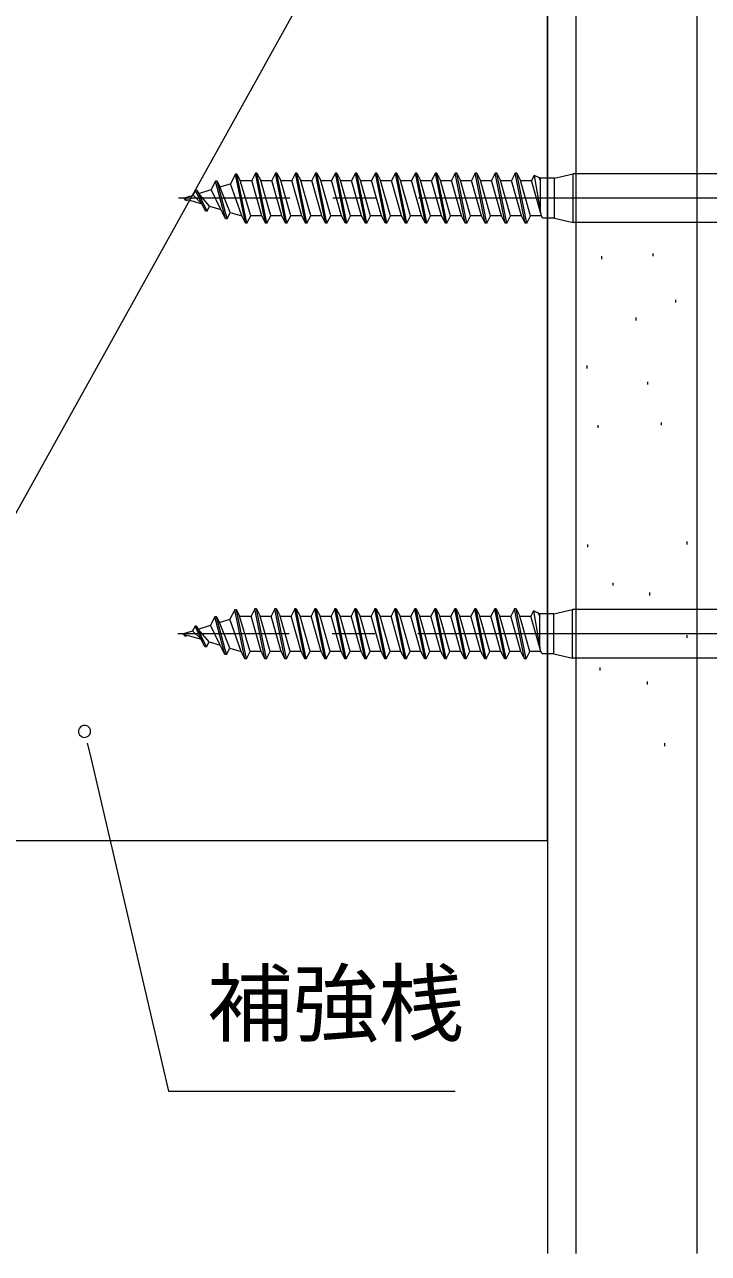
# Model space of a CAD drawing. Units: millimetres, scale not verified. Extents: x -1262 to -212, y -891 to 694.
# Drawn here: x -1122.7 to -1074.7, y -784.6 to -698.6 of the extents above; entities that cross this region are included whole.
import ezdxf
from ezdxf.enums import TextEntityAlignment as Align

# ---------------------------------------------------------------- set-up
doc = ezdxf.new("R2010")
doc.units = ezdxf.units.MM
doc.header["$LTSCALE"] = 3
doc.linetypes.add('CHAIN2', pattern=[12, 9, -1, 1, -1])
for name, color, linetype, lineweight in [('0-5_YSS_K', 3, 'Continuous', 9), ('0-6_YKK_13', 4, 'Continuous', 9), ('0-7_YKK_D', 6, 'Continuous', 9)]:
    doc.layers.add(name, color=color, linetype=linetype, lineweight=lineweight)
doc.styles.add('ＭＳ ゴシック', font='')
doc.styles.get('ＭＳ ゴシック').set_extended_font_data('MS Gothic')

msp = doc.modelspace()

# ---------------------------------------------------------------- linework, layer by layer
at = {"layer": '0-5_YSS_K'}
for p, q in [((-1086.022, -644.054), (-1086.022, -784.62)), ((-1084.022, -644.054), (-1084.022, -784.62)), ((-1075.522, -784.62), (-1075.522, -644.054)), ((-1086.022, -665.731), (-1136.022, -755.731)), ((-1082.23, -714.796), (-1082.23, -714.995)), ((-1078.627, -714.606), (-1078.627, -714.806)), ((-1077.043, -717.848), (-1077.043, -718.047)), ((-1079.826, -719.098), (-1079.826, -719.297)), ((-1083.245, -722.451), (-1083.245, -722.65)), ((-1079.007, -723.589), (-1079.007, -723.789)), ((-1082.486, -726.626), (-1082.486, -726.825)), ((-1078.058, -726.436), (-1078.058, -726.635)), ((-1083.199, -734.977), (-1083.199, -735.176)), ((-1076.24, -734.777), (-1076.24, -734.977)), ((-1081.427, -737.659), (-1081.427, -737.859)), ((-1078.865, -738.355), (-1078.865, -738.555)), ((-1076.24, -741.328), (-1076.24, -741.528)), ((-1082.345, -743.606), (-1082.345, -743.805)), ((-1079.024, -744.586), (-1079.024, -744.786)), ((-1077.824, -748.899), (-1077.824, -749.098)), ((-1086.022, -755.731), (-1136.022, -755.731))]:
    msp.add_line(p, q, dxfattribs=at)
msp.add_lwpolyline([(-1086.022, -755.731), (-1086.022, -665.731), (-1136.022, -665.731), (-1136.022, -755.731)], dxfattribs=at)
at = {"layer": '0-6_YKK_13'}
for p, q in [((-1109.272, -709.551), (-1109.577, -710.137)), ((-1109.172, -709.551), (-1109.272, -709.551)), ((-1108.572, -712.181), (-1109.272, -709.551)), ((-1109.172, -709.551), (-1108.965, -709.95)), ((-1108.472, -712.181), (-1109.172, -709.551)), ((-1108.965, -709.95), (-1108.221, -709.722)), ((-1107.872, -709.051), (-1108.221, -709.722)), ((-1107.432, -711.982), (-1108.221, -709.722)), ((-1107.772, -709.051), (-1107.872, -709.051)), ((-1107.172, -712.481), (-1107.872, -709.051)), ((-1107.072, -712.481), (-1107.772, -709.051)), ((-1106.807, -711.971), (-1107.543, -709.491)), ((-1106.472, -708.981), (-1106.738, -709.491)), ((-1106.038, -711.971), (-1106.738, -709.491)), ((-1105.772, -712.481), (-1106.472, -708.981)), ((-1106.372, -708.981), (-1106.472, -708.981)), ((-1105.672, -712.481), (-1106.372, -708.981)), ((-1105.407, -711.971), (-1106.107, -709.491)), ((-1105.072, -708.981), (-1105.338, -709.491)), ((-1104.638, -711.971), (-1105.338, -709.491)), ((-1104.372, -712.481), (-1105.072, -708.981)), ((-1104.972, -708.981), (-1105.072, -708.981)), ((-1104.272, -712.481), (-1104.972, -708.981)), ((-1104.007, -711.971), (-1104.707, -709.491)), ((-1103.672, -708.981), (-1103.938, -709.491)), ((-1103.238, -711.971), (-1103.938, -709.491)), ((-1102.972, -712.481), (-1103.672, -708.981)), ((-1103.572, -708.981), (-1103.672, -708.981)), ((-1102.872, -712.481), (-1103.572, -708.981)), ((-1102.607, -711.971), (-1103.307, -709.491)), ((-1102.272, -708.981), (-1102.538, -709.491)), ((-1101.838, -711.971), (-1102.538, -709.491)), ((-1101.572, -712.481), (-1102.272, -708.981)), ((-1102.172, -708.981), (-1102.272, -708.981)), ((-1101.472, -712.481), (-1102.172, -708.981)), ((-1101.207, -711.971), (-1101.907, -709.491)), ((-1100.872, -708.981), (-1101.138, -709.491)), ((-1100.438, -711.971), (-1101.138, -709.491)), ((-1100.172, -712.481), (-1100.872, -708.981)), ((-1100.772, -708.981), (-1100.872, -708.981)), ((-1100.072, -712.481), (-1100.772, -708.981)), ((-1099.807, -711.971), (-1100.507, -709.491)), ((-1099.472, -708.981), (-1099.738, -709.491)), ((-1099.038, -711.971), (-1099.738, -709.491)), ((-1098.772, -712.481), (-1099.472, -708.981)), ((-1099.372, -708.981), (-1099.472, -708.981)), ((-1098.672, -712.481), (-1099.372, -708.981)), ((-1098.407, -711.971), (-1099.107, -709.491)), ((-1098.072, -708.981), (-1098.338, -709.491)), ((-1097.638, -711.971), (-1098.338, -709.491)), ((-1097.372, -712.481), (-1098.072, -708.981)), ((-1097.972, -708.981), (-1098.072, -708.981)), ((-1097.272, -712.481), (-1097.972, -708.981)), ((-1097.007, -711.971), (-1097.707, -709.491)), ((-1096.672, -708.981), (-1096.938, -709.491)), ((-1096.238, -711.971), (-1096.938, -709.491)), ((-1095.972, -712.481), (-1096.672, -708.981)), ((-1096.572, -708.981), (-1096.672, -708.981)), ((-1095.872, -712.481), (-1096.572, -708.981)), ((-1095.607, -711.971), (-1096.307, -709.491)), ((-1095.272, -708.981), (-1095.538, -709.491)), ((-1094.838, -711.971), (-1095.538, -709.491)), ((-1094.572, -712.481), (-1095.272, -708.981)), ((-1095.172, -708.981), (-1095.272, -708.981)), ((-1094.472, -712.481), (-1095.172, -708.981)), ((-1094.207, -711.971), (-1094.907, -709.491)), ((-1093.872, -708.981), (-1094.138, -709.491)), ((-1093.438, -711.971), (-1094.138, -709.491)), ((-1093.172, -712.481), (-1093.872, -708.981)), ((-1093.772, -708.981), (-1093.872, -708.981)), ((-1093.772, -708.981), (-1093.507, -709.491)), ((-1093.072, -712.481), (-1093.772, -708.981)), ((-1092.807, -711.971), (-1093.507, -709.491)), ((-1093.507, -709.491), (-1092.738, -709.491)), ((-1092.472, -708.981), (-1092.738, -709.491)), ((-1092.038, -711.971), (-1092.738, -709.491)), ((-1091.772, -712.481), (-1092.472, -708.981)), ((-1092.372, -708.981), (-1092.472, -708.981)), ((-1092.372, -708.981), (-1092.107, -709.491)), ((-1091.672, -712.481), (-1092.372, -708.981)), ((-1091.407, -711.971), (-1092.107, -709.491)), ((-1092.107, -709.491), (-1091.338, -709.491)), ((-1090.638, -711.971), (-1091.338, -709.491)), ((-1090.372, -712.481), (-1091.072, -708.981)), ((-1090.272, -712.481), (-1090.972, -708.981)), ((-1090.972, -708.981), (-1090.707, -709.491)), ((-1090.007, -711.971), (-1090.707, -709.491)), ((-1090.707, -709.491), (-1089.938, -709.491)), ((-1089.672, -708.981), (-1089.938, -709.491)), ((-1089.238, -711.971), (-1089.938, -709.491)), ((-1088.972, -712.481), (-1089.672, -708.981)), ((-1089.572, -708.981), (-1089.672, -708.981)), ((-1088.872, -712.481), (-1089.572, -708.981)), ((-1089.572, -708.981), (-1089.307, -709.491)), ((-1088.607, -711.971), (-1089.307, -709.491)), ((-1089.307, -709.491), (-1088.538, -709.491)), ((-1087.838, -711.971), (-1088.538, -709.491)), ((-1087.572, -712.481), (-1088.272, -708.981)), ((-1087.907, -709.491), (-1087.138, -709.491)), ((-1086.954, -709.139), (-1087.138, -709.491)), ((-1086.614, -709.285), (-1086.507, -709.491)), ((-1085.522, -709.331), (-1086.507, -709.331)), ((-1085.522, -709.331), (-1084.223, -709.031)), ((-1085.522, -712.131), (-1085.522, -709.331)), ((-1071.522, -709.031), (-1084.223, -709.031)), ((-1084.223, -712.431), (-1084.223, -709.031)), ((-1111.522, -710.731), (-1110.839, -710.523)), ((-1110.672, -710.201), (-1110.839, -710.523)), ((-1110.242, -711.123), (-1110.839, -710.523)), ((-1110.562, -710.201), (-1110.672, -710.201)), ((-1109.972, -711.641), (-1110.672, -710.201)), ((-1110.562, -710.201), (-1110.456, -710.405)), ((-1109.872, -711.641), (-1110.562, -710.201)), ((-1110.456, -710.405), (-1109.577, -710.137)), ((-1109.69, -711.292), (-1110.456, -710.405)), ((-1108.912, -711.53), (-1109.577, -710.137)), ((-1108.24, -711.735), (-1108.965, -709.95)), ((-1111.522, -710.731), (-1111.459, -710.751)), ((-1111.372, -710.901), (-1111.459, -710.751)), ((-1111.372, -710.901), (-1111.45, -710.73)), ((-1111.272, -710.901), (-1111.43, -710.73)), ((-1111.272, -710.901), (-1111.372, -710.901)), ((-1111.272, -710.901), (-1111.23, -710.821)), ((-1111.23, -710.821), (-1110.242, -711.123)), ((-1109.872, -711.641), (-1109.69, -711.292)), ((-1109.69, -711.292), (-1108.912, -711.53)), ((-1108.472, -712.181), (-1108.24, -711.735)), ((-1108.24, -711.735), (-1107.435, -711.981)), ((-1107.072, -712.481), (-1106.807, -711.971)), ((-1106.038, -711.971), (-1106.807, -711.971)), ((-1105.672, -712.481), (-1105.407, -711.971)), ((-1104.638, -711.971), (-1105.407, -711.971)), ((-1104.272, -712.481), (-1104.007, -711.971)), ((-1103.238, -711.971), (-1104.007, -711.971)), ((-1102.872, -712.481), (-1102.607, -711.971)), ((-1101.838, -711.971), (-1102.607, -711.971)), ((-1101.472, -712.481), (-1101.207, -711.971)), ((-1100.438, -711.971), (-1101.207, -711.971)), ((-1100.072, -712.481), (-1099.807, -711.971)), ((-1099.038, -711.971), (-1099.807, -711.971)), ((-1098.672, -712.481), (-1098.407, -711.971)), ((-1097.638, -711.971), (-1098.407, -711.971)), ((-1097.272, -712.481), (-1097.007, -711.971)), ((-1096.238, -711.971), (-1097.007, -711.971)), ((-1095.872, -712.481), (-1095.607, -711.971)), ((-1094.838, -711.971), (-1095.607, -711.971)), ((-1094.472, -712.481), (-1094.207, -711.971)), ((-1093.438, -711.971), (-1094.207, -711.971)), ((-1093.172, -712.481), (-1093.438, -711.971)), ((-1093.072, -712.481), (-1092.807, -711.971)), ((-1092.038, -711.971), (-1092.807, -711.971)), ((-1091.772, -712.481), (-1092.038, -711.971)), ((-1091.672, -712.481), (-1091.407, -711.971)), ((-1090.638, -711.971), (-1091.407, -711.971)), ((-1090.372, -712.481), (-1090.638, -711.971)), ((-1090.272, -712.481), (-1090.007, -711.971)), ((-1089.238, -711.971), (-1090.007, -711.971)), ((-1088.972, -712.481), (-1089.238, -711.971)), ((-1088.872, -712.481), (-1088.607, -711.971)), ((-1087.838, -711.971), (-1088.607, -711.971)), ((-1086.438, -711.971), (-1087.207, -711.971)), ((-1085.522, -712.131), (-1086.354, -712.131)), ((-1085.522, -712.131), (-1084.223, -712.431)), ((-1093.072, -712.481), (-1093.172, -712.481)), ((-1091.672, -712.481), (-1091.772, -712.481)), ((-1090.272, -712.481), (-1090.372, -712.481)), ((-1088.872, -712.481), (-1088.972, -712.481)), ((-1071.522, -712.431), (-1084.223, -712.431)), ((-1107.914, -739.551), (-1108.263, -740.222)), ((-1107.814, -739.551), (-1107.914, -739.551)), ((-1107.214, -742.981), (-1107.914, -739.551)), ((-1107.114, -742.981), (-1107.814, -739.551)), ((-1106.514, -739.481), (-1106.779, -739.991)), ((-1105.814, -742.981), (-1106.514, -739.481)), ((-1106.414, -739.481), (-1106.514, -739.481)), ((-1105.714, -742.981), (-1106.414, -739.481)), ((-1105.114, -739.481), (-1105.379, -739.991)), ((-1104.414, -742.981), (-1105.114, -739.481)), ((-1105.014, -739.481), (-1105.114, -739.481)), ((-1104.314, -742.981), (-1105.014, -739.481)), ((-1103.714, -739.481), (-1103.979, -739.991)), ((-1103.014, -742.981), (-1103.714, -739.481)), ((-1103.614, -739.481), (-1103.714, -739.481)), ((-1102.914, -742.981), (-1103.614, -739.481)), ((-1102.314, -739.481), (-1102.579, -739.991)), ((-1101.614, -742.981), (-1102.314, -739.481)), ((-1102.214, -739.481), (-1102.314, -739.481)), ((-1101.514, -742.981), (-1102.214, -739.481)), ((-1100.914, -739.481), (-1101.179, -739.991)), ((-1100.214, -742.981), (-1100.914, -739.481)), ((-1100.814, -739.481), (-1100.914, -739.481)), ((-1100.114, -742.981), (-1100.814, -739.481)), ((-1099.514, -739.481), (-1099.779, -739.991)), ((-1098.814, -742.981), (-1099.514, -739.481)), ((-1099.414, -739.481), (-1099.514, -739.481)), ((-1098.714, -742.981), (-1099.414, -739.481)), ((-1098.114, -739.481), (-1098.379, -739.991)), ((-1097.414, -742.981), (-1098.114, -739.481)), ((-1098.014, -739.481), (-1098.114, -739.481)), ((-1097.314, -742.981), (-1098.014, -739.481)), ((-1096.714, -739.481), (-1096.979, -739.991)), ((-1096.014, -742.981), (-1096.714, -739.481)), ((-1096.614, -739.481), (-1096.714, -739.481)), ((-1095.914, -742.981), (-1096.614, -739.481)), ((-1095.314, -739.481), (-1095.579, -739.991)), ((-1094.614, -742.981), (-1095.314, -739.481)), ((-1095.214, -739.481), (-1095.314, -739.481)), ((-1094.514, -742.981), (-1095.214, -739.481)), ((-1093.914, -739.481), (-1094.179, -739.991)), ((-1093.214, -742.981), (-1093.914, -739.481)), ((-1093.814, -739.481), (-1093.914, -739.481)), ((-1093.814, -739.481), (-1093.548, -739.991)), ((-1093.114, -742.981), (-1093.814, -739.481)), ((-1092.514, -739.481), (-1092.779, -739.991)), ((-1091.814, -742.981), (-1092.514, -739.481)), ((-1092.414, -739.481), (-1092.514, -739.481)), ((-1092.414, -739.481), (-1092.148, -739.991)), ((-1091.714, -742.981), (-1092.414, -739.481)), ((-1090.414, -742.981), (-1091.114, -739.481)), ((-1090.314, -742.981), (-1091.014, -739.481)), ((-1091.014, -739.481), (-1090.748, -739.991)), ((-1089.714, -739.481), (-1089.979, -739.991)), ((-1089.014, -742.981), (-1089.714, -739.481)), ((-1089.614, -739.481), (-1089.714, -739.481)), ((-1088.914, -742.981), (-1089.614, -739.481)), ((-1089.614, -739.481), (-1089.348, -739.991)), ((-1087.614, -742.981), (-1088.314, -739.481)), ((-1086.996, -739.639), (-1087.179, -739.991)), ((-1086.656, -739.785), (-1086.548, -739.991)), ((-1085.564, -739.831), (-1086.548, -739.831)), ((-1085.564, -739.831), (-1084.264, -739.531)), ((-1085.564, -742.631), (-1085.564, -739.831)), ((-1071.564, -739.531), (-1084.264, -739.531)), ((-1084.264, -742.931), (-1084.264, -739.531)), ((-1110.714, -740.701), (-1110.881, -741.023)), ((-1110.603, -740.701), (-1110.714, -740.701)), ((-1110.014, -742.141), (-1110.714, -740.701)), ((-1110.603, -740.701), (-1110.497, -740.905)), ((-1109.914, -742.141), (-1110.603, -740.701)), ((-1110.497, -740.905), (-1109.619, -740.637)), ((-1109.314, -740.051), (-1109.619, -740.637)), ((-1108.953, -742.03), (-1109.619, -740.637)), ((-1109.214, -740.051), (-1109.314, -740.051)), ((-1108.614, -742.681), (-1109.314, -740.051)), ((-1109.214, -740.051), (-1109.007, -740.45)), ((-1108.514, -742.681), (-1109.214, -740.051)), ((-1109.007, -740.45), (-1108.263, -740.222)), ((-1108.281, -742.235), (-1109.007, -740.45)), ((-1107.474, -742.482), (-1108.263, -740.222)), ((-1106.848, -742.471), (-1107.585, -739.991)), ((-1106.079, -742.471), (-1106.779, -739.991)), ((-1105.448, -742.471), (-1106.148, -739.991)), ((-1104.679, -742.471), (-1105.379, -739.991)), ((-1104.048, -742.471), (-1104.748, -739.991)), ((-1103.279, -742.471), (-1103.979, -739.991)), ((-1102.648, -742.471), (-1103.348, -739.991)), ((-1101.879, -742.471), (-1102.579, -739.991)), ((-1101.248, -742.471), (-1101.948, -739.991)), ((-1100.479, -742.471), (-1101.179, -739.991)), ((-1099.848, -742.471), (-1100.548, -739.991)), ((-1099.079, -742.471), (-1099.779, -739.991)), ((-1098.448, -742.471), (-1099.148, -739.991)), ((-1097.679, -742.471), (-1098.379, -739.991)), ((-1097.048, -742.471), (-1097.748, -739.991)), ((-1096.279, -742.471), (-1096.979, -739.991)), ((-1095.648, -742.471), (-1096.348, -739.991)), ((-1094.879, -742.471), (-1095.579, -739.991)), ((-1094.248, -742.471), (-1094.948, -739.991)), ((-1093.479, -742.471), (-1094.179, -739.991)), ((-1092.848, -742.471), (-1093.548, -739.991)), ((-1093.548, -739.991), (-1092.779, -739.991)), ((-1092.079, -742.471), (-1092.779, -739.991)), ((-1091.448, -742.471), (-1092.148, -739.991)), ((-1092.148, -739.991), (-1091.379, -739.991)), ((-1090.679, -742.471), (-1091.379, -739.991)), ((-1090.048, -742.471), (-1090.748, -739.991)), ((-1090.748, -739.991), (-1089.979, -739.991)), ((-1089.279, -742.471), (-1089.979, -739.991)), ((-1088.648, -742.471), (-1089.348, -739.991)), ((-1089.348, -739.991), (-1088.579, -739.991)), ((-1087.879, -742.471), (-1088.579, -739.991)), ((-1087.948, -739.991), (-1087.179, -739.991)), ((-1111.564, -741.231), (-1110.881, -741.023)), ((-1111.564, -741.231), (-1111.501, -741.251)), ((-1111.414, -741.401), (-1111.501, -741.251)), ((-1111.414, -741.401), (-1111.492, -741.23)), ((-1111.314, -741.401), (-1111.472, -741.23)), ((-1111.314, -741.401), (-1111.414, -741.401)), ((-1111.314, -741.401), (-1111.272, -741.321)), ((-1111.272, -741.321), (-1110.284, -741.623)), ((-1110.284, -741.623), (-1110.881, -741.023)), ((-1109.732, -741.792), (-1110.497, -740.905)), ((-1109.914, -742.141), (-1109.732, -741.792)), ((-1109.732, -741.792), (-1108.953, -742.03)), ((-1108.514, -742.681), (-1108.281, -742.235)), ((-1108.281, -742.235), (-1107.476, -742.481)), ((-1107.114, -742.981), (-1106.848, -742.471)), ((-1106.079, -742.471), (-1106.848, -742.471)), ((-1105.714, -742.981), (-1105.448, -742.471)), ((-1104.679, -742.471), (-1105.448, -742.471)), ((-1104.314, -742.981), (-1104.048, -742.471)), ((-1103.279, -742.471), (-1104.048, -742.471)), ((-1102.914, -742.981), (-1102.648, -742.471)), ((-1101.879, -742.471), (-1102.648, -742.471)), ((-1101.514, -742.981), (-1101.248, -742.471)), ((-1100.479, -742.471), (-1101.248, -742.471)), ((-1100.114, -742.981), (-1099.848, -742.471)), ((-1099.079, -742.471), (-1099.848, -742.471)), ((-1098.714, -742.981), (-1098.448, -742.471)), ((-1097.679, -742.471), (-1098.448, -742.471)), ((-1097.314, -742.981), (-1097.048, -742.471)), ((-1096.279, -742.471), (-1097.048, -742.471)), ((-1095.914, -742.981), (-1095.648, -742.471)), ((-1094.879, -742.471), (-1095.648, -742.471)), ((-1094.514, -742.981), (-1094.248, -742.471)), ((-1093.479, -742.471), (-1094.248, -742.471)), ((-1093.214, -742.981), (-1093.479, -742.471)), ((-1093.114, -742.981), (-1092.848, -742.471)), ((-1092.079, -742.471), (-1092.848, -742.471)), ((-1091.814, -742.981), (-1092.079, -742.471)), ((-1091.714, -742.981), (-1091.448, -742.471)), ((-1090.679, -742.471), (-1091.448, -742.471)), ((-1090.414, -742.981), (-1090.679, -742.471)), ((-1090.314, -742.981), (-1090.048, -742.471)), ((-1089.279, -742.471), (-1090.048, -742.471)), ((-1089.014, -742.981), (-1089.279, -742.471)), ((-1088.914, -742.981), (-1088.648, -742.471)), ((-1087.879, -742.471), (-1088.648, -742.471)), ((-1086.479, -742.471), (-1087.248, -742.471)), ((-1093.114, -742.981), (-1093.214, -742.981)), ((-1091.714, -742.981), (-1091.814, -742.981)), ((-1090.314, -742.981), (-1090.414, -742.981)), ((-1088.914, -742.981), (-1089.014, -742.981)), ((-1085.564, -742.631), (-1086.396, -742.631)), ((-1085.564, -742.631), (-1084.264, -742.931)), ((-1071.564, -742.931), (-1084.264, -742.931))]:
    msp.add_line(p, q, dxfattribs=at)
at = {"layer": '0-6_YKK_13', "linetype": 'CHAIN2'}
for p, q in [((-1068.064, -710.731), (-1111.871, -710.731)), ((-1068.106, -741.231), (-1111.913, -741.231))]:
    msp.add_line(p, q, dxfattribs=at)
at = {"layer": '0-6_YKK_13'}
for points in [[(-1107.772, -709.051), (-1107.543, -709.491), (-1106.738, -709.491)], [(-1106.372, -708.981), (-1106.107, -709.491), (-1105.338, -709.491)], [(-1104.972, -708.981), (-1104.707, -709.491), (-1103.938, -709.491)], [(-1103.572, -708.981), (-1103.307, -709.491), (-1102.538, -709.491)], [(-1102.172, -708.981), (-1101.907, -709.491), (-1101.138, -709.491)], [(-1100.772, -708.981), (-1100.507, -709.491), (-1099.738, -709.491)], [(-1099.372, -708.981), (-1099.107, -709.491), (-1098.338, -709.491)], [(-1097.972, -708.981), (-1097.707, -709.491), (-1096.938, -709.491)], [(-1096.572, -708.981), (-1096.307, -709.491), (-1095.538, -709.491)], [(-1095.172, -708.981), (-1094.907, -709.491), (-1094.138, -709.491)], [(-1090.972, -708.981), (-1091.072, -708.981), (-1091.338, -709.491)], [(-1088.172, -708.981), (-1088.272, -708.981), (-1088.538, -709.491)], [(-1087.472, -712.481), (-1088.172, -708.981), (-1087.907, -709.491)], [(-1087.472, -712.481), (-1087.207, -711.971), (-1087.907, -709.491)], [(-1086.354, -712.131), (-1086.438, -711.971), (-1087.138, -709.491)], [(-1109.872, -711.641), (-1109.972, -711.641), (-1110.242, -711.123)], [(-1108.472, -712.181), (-1108.572, -712.181), (-1108.912, -711.53)], [(-1107.072, -712.481), (-1107.172, -712.481), (-1107.432, -711.982)], [(-1105.672, -712.481), (-1105.772, -712.481), (-1106.038, -711.971)], [(-1104.272, -712.481), (-1104.372, -712.481), (-1104.638, -711.971)], [(-1102.872, -712.481), (-1102.972, -712.481), (-1103.238, -711.971)], [(-1101.472, -712.481), (-1101.572, -712.481), (-1101.838, -711.971)], [(-1100.072, -712.481), (-1100.172, -712.481), (-1100.438, -711.971)], [(-1098.672, -712.481), (-1098.772, -712.481), (-1099.038, -711.971)], [(-1097.272, -712.481), (-1097.372, -712.481), (-1097.638, -711.971)], [(-1095.872, -712.481), (-1095.972, -712.481), (-1096.238, -711.971)], [(-1094.472, -712.481), (-1094.572, -712.481), (-1094.838, -711.971)], [(-1087.472, -712.481), (-1087.572, -712.481), (-1087.838, -711.971)], [(-1107.814, -739.551), (-1107.585, -739.991), (-1106.779, -739.991)], [(-1106.414, -739.481), (-1106.148, -739.991), (-1105.379, -739.991)], [(-1105.014, -739.481), (-1104.748, -739.991), (-1103.979, -739.991)], [(-1103.614, -739.481), (-1103.348, -739.991), (-1102.579, -739.991)], [(-1102.214, -739.481), (-1101.948, -739.991), (-1101.179, -739.991)], [(-1100.814, -739.481), (-1100.548, -739.991), (-1099.779, -739.991)], [(-1099.414, -739.481), (-1099.148, -739.991), (-1098.379, -739.991)], [(-1098.014, -739.481), (-1097.748, -739.991), (-1096.979, -739.991)], [(-1096.614, -739.481), (-1096.348, -739.991), (-1095.579, -739.991)], [(-1095.214, -739.481), (-1094.948, -739.991), (-1094.179, -739.991)], [(-1091.014, -739.481), (-1091.114, -739.481), (-1091.379, -739.991)], [(-1088.214, -739.481), (-1088.314, -739.481), (-1088.579, -739.991)], [(-1087.514, -742.981), (-1088.214, -739.481), (-1087.948, -739.991)], [(-1087.514, -742.981), (-1087.248, -742.471), (-1087.948, -739.991)], [(-1086.396, -742.631), (-1086.479, -742.471), (-1087.179, -739.991)], [(-1109.914, -742.141), (-1110.014, -742.141), (-1110.284, -741.623)], [(-1108.514, -742.681), (-1108.614, -742.681), (-1108.953, -742.03)], [(-1107.114, -742.981), (-1107.214, -742.981), (-1107.474, -742.482)], [(-1105.714, -742.981), (-1105.814, -742.981), (-1106.079, -742.471)], [(-1104.314, -742.981), (-1104.414, -742.981), (-1104.679, -742.471)], [(-1102.914, -742.981), (-1103.014, -742.981), (-1103.279, -742.471)], [(-1101.514, -742.981), (-1101.614, -742.981), (-1101.879, -742.471)], [(-1100.114, -742.981), (-1100.214, -742.981), (-1100.479, -742.471)], [(-1098.714, -742.981), (-1098.814, -742.981), (-1099.079, -742.471)], [(-1097.314, -742.981), (-1097.414, -742.981), (-1097.679, -742.471)], [(-1095.914, -742.981), (-1096.014, -742.981), (-1096.279, -742.471)], [(-1094.514, -742.981), (-1094.614, -742.981), (-1094.879, -742.471)], [(-1087.514, -742.981), (-1087.614, -742.981), (-1087.879, -742.471)]]:
    msp.add_lwpolyline(points, dxfattribs=at)
for points in [[(-1086.507, -711.727), (-1086.507, -709.331), (-1086.954, -709.139)], [(-1086.548, -742.227), (-1086.548, -739.831), (-1086.996, -739.639)]]:
    msp.add_lwpolyline(points, close=True, dxfattribs=at)
at = {"layer": '0-7_YKK_D'}
msp.add_line((-1118.26, -748.894), (-1118.067, -749.722), dxfattribs=at)
msp.add_lwpolyline([(-1118.067, -749.722), (-1112.56, -773.268), (-1092.472, -773.268)], dxfattribs=at)
for start, end in [(103.16223, 283.16223), (283.16223, 103.16223)]:
    msp.add_arc((-1118.454, -748.067), 0.425, start, end, dxfattribs=at)

# ---------------------------------------------------------------- texts
at = {"layer": '0-7_YKK_D', "color": 4, "style": 'ＭＳ ゴシック'}
msp.add_text('補強桟', height=4.399, dxfattribs=at).set_placement((-1109.86, -770.633), align=Align.BOTTOM_LEFT)

doc.saveas('drawing.dxf')
